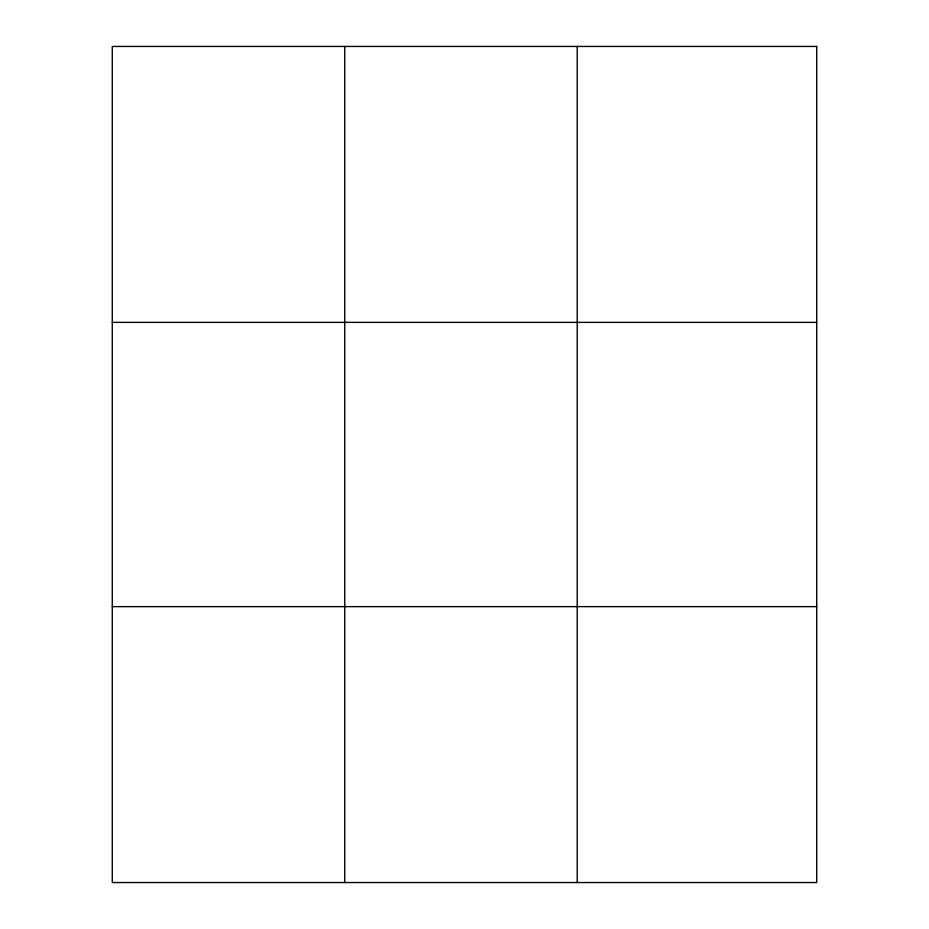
<?xml version="1.0" encoding="UTF-8"?>
<svg xmlns="http://www.w3.org/2000/svg" width="929" height="929" viewBox="0 0 929 929"><rect width="100%" height="100%" fill="white"/><g stroke="black" fill="none" stroke-linecap="round" stroke-linejoin="round"><path stroke-width="1.39" d="M344.74 882.55L344.74 46.45M577.211 882.55L577.211 46.45M112.281 322.363L816.719 322.363M112.281 606.637L816.719 606.637M816.719 46.45L816.719 882.55L112.281 882.55L112.281 46.45L816.719 46.45"/></g></svg>
